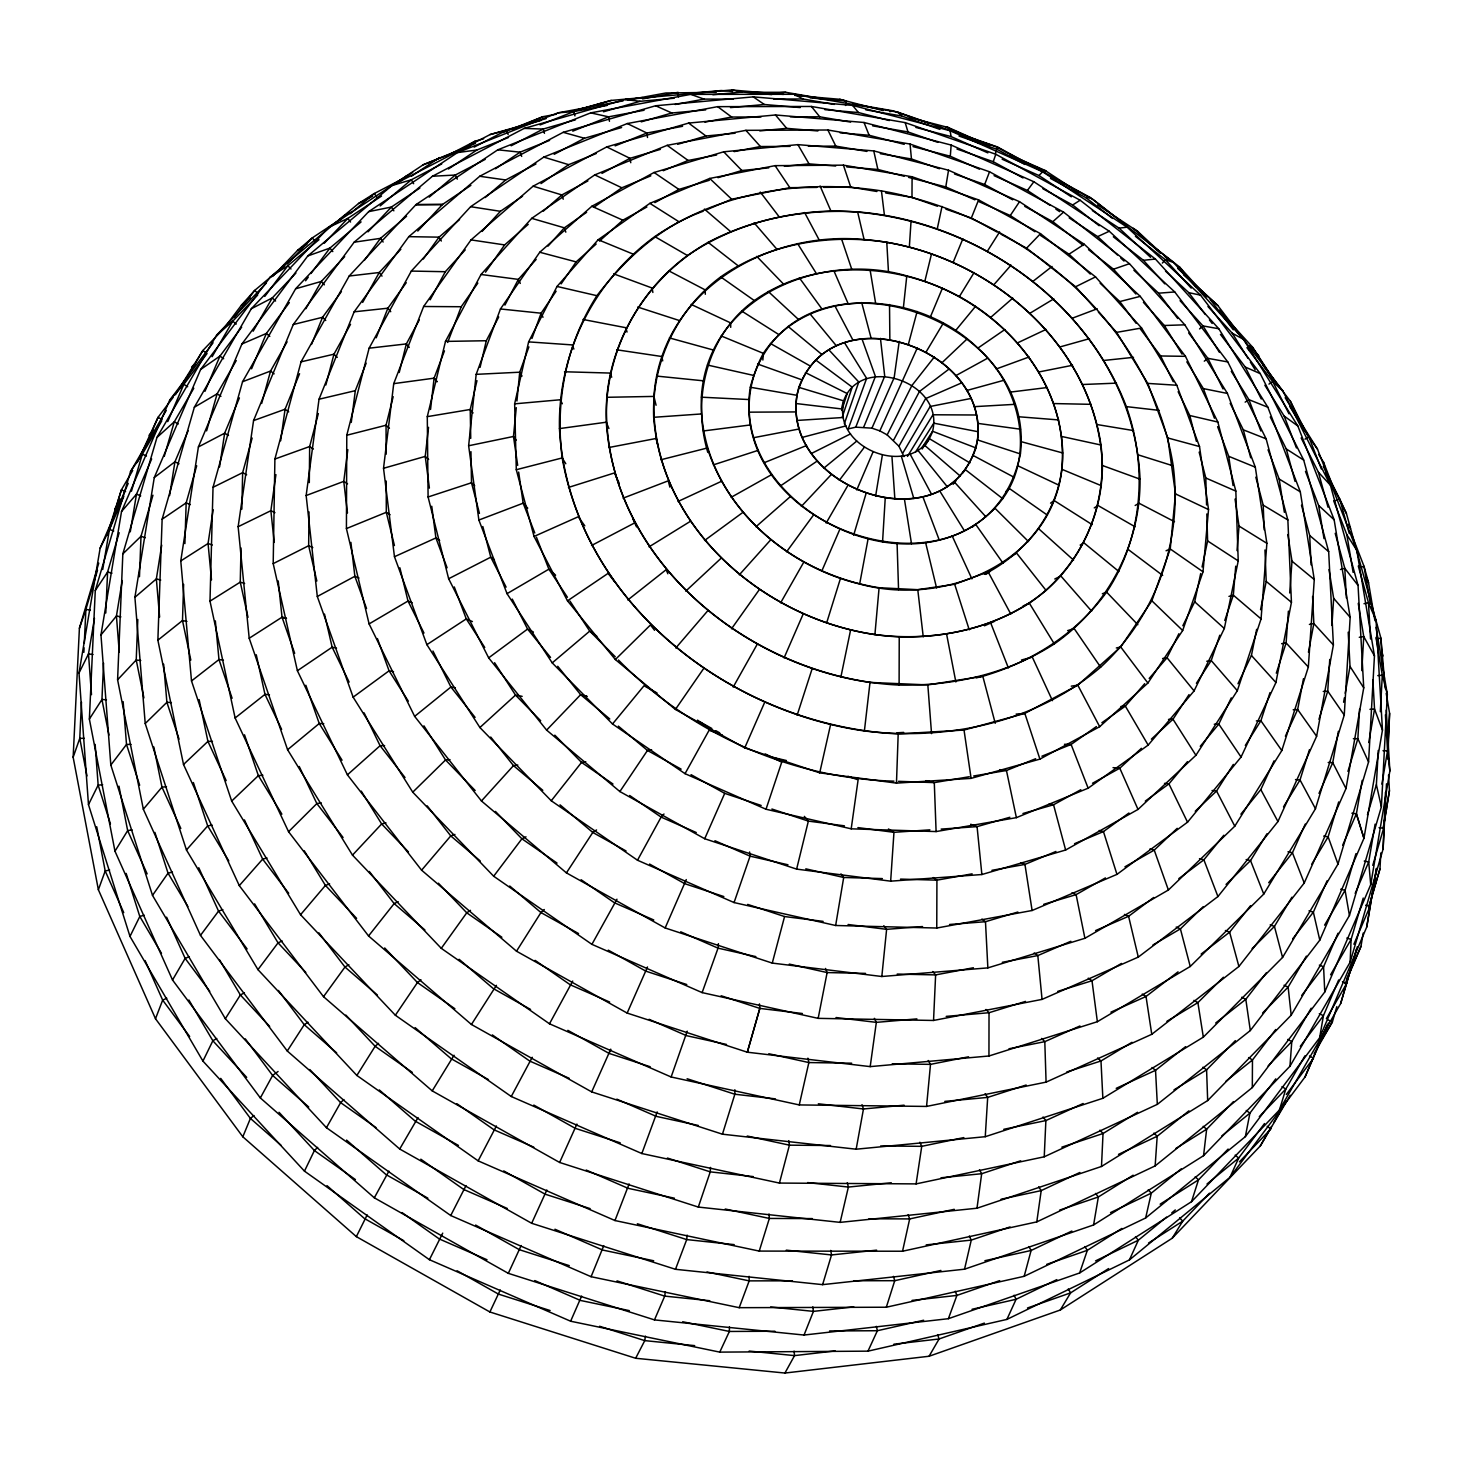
<?xml version="1.0" encoding="UTF-8"?>
<svg xmlns="http://www.w3.org/2000/svg" width="1463" height="1463" viewBox="0 0 1463 1463"><rect width="100%" height="100%" fill="white"/><g stroke="black" fill="none" stroke-linecap="round" stroke-linejoin="round"><path stroke-width="1.5" d="M988.951 1055.993L1097.36 1021.704L1190.242 966.476L1263.758 894.076L1315.475 808.746L1344.259 715.041L1350.166 617.349L1334.146 519.786L1297.846 426.007L1243.422 339.288L1173.381 262.371L1090.429 197.615L997.528 146.995L897.752 112.139L794.372 94.29L690.829 94.364L590.705 112.87L497.804 149.811L416.004 204.619L349.2 276.013L301.067 361.836L274.898 459.035L273.197 563.621L297.391 670.731L347.408 774.841L421.6 870.192L516.512 951.206L627.152 1013.073L747.319 1052.208L870.192 1066.618L988.951 1055.993L989.025 1012.725L986.007 1009.452M899.105 685.068C750.098 678.229 598.532 555.3 606.779 397.296C612.741 332.54 651.913 274.477 708.11 242.364C754.048 218.115 806.003 208.916 857.629 211.916C996.852 222.925 1133.788 333.619 1140.043 479.169C1140.628 544.382 1107.71 606.688 1054.311 643.903C1008.153 673.657 953.657 686.165 899.105 685.068L899.233 636.862C774.53 631.23 648.493 527.924 653.924 396.418C661.057 291.722 766.466 230.038 864.103 239.548C981.746 248.619 1097.835 342.342 1102.389 465.49C1102.499 520.225 1074.409 572.289 1029.33 603.158C990.506 627.737 944.86 637.959 899.233 636.862M346.42 528.582L346.786 435.243L369.115 348.194L411.322 271.076L470.629 206.704L543.779 157.108L627.298 123.55L717.656 106.653L811.416 106.47L905.195 122.618L995.791 154.255L1080.151 200.23L1155.386 259.024L1218.789 328.754L1267.854 407.226L1300.296 491.824L1314.268 579.549L1308.343 667.037L1281.807 750.556L1234.79 826.193L1168.388 890.016L1084.906 938.295L987.854 967.884L881.823 976.498L772.263 963.093L665.153 927.963L566.419 872.881L481.455 800.974L414.651 716.376L369.097 623.915L346.42 528.582L386.305 512.306L390.127 514.738M734.847 1089.734L734.847 1094.233L722.448 1134.191L591.692 1091.892L471.433 1024.484L368.548 935.954L288.558 831.716L235.122 717.986L209.995 601.147L213.031 487.307L242.547 381.733L295.636 288.778L368.639 211.66L457.48 152.591L557.915 112.852L623.11 100.856M936.759 928.036L1032.11 910.498L1116.964 874.38L1187.535 822.188L1241.063 757.048L1275.919 682.544L1291.445 602.317L1287.861 519.968L1266.135 438.827L1227.786 361.928L1174.752 291.96L1109.283 231.245L1033.866 181.741L951.151 145.056L864.03 122.49L775.481 114.974L688.634 123.075L606.743 146.922L533.099 186.185L471.031 239.895L423.63 306.498L393.73 383.635L383.525 468.288L394.461 556.726L426.885 644.671L479.901 727.532L551.258 800.773L637.502 860.226L734.06 902.561L835.647 925.494L936.759 928.036L936.923 880.159L933.284 877.544M937.417 206.228L911.979 197.377L912.089 176.767L843.419 165.154L775.079 165.648L709.701 178.449L649.865 203.357L598.184 239.731L557.037 286.455L528.618 341.885L514.647 403.843L516.293 469.714L534.05 536.464L567.498 600.836L615.338 659.539L675.412 709.445L744.722 747.886L819.701 772.848L896.472 783.126L971.103 778.371L1039.919 759.114L1099.682 726.69L1147.888 683.038L1182.671 630.516L1203.007 571.795L1208.529 509.563L1199.514 446.544L1176.782 385.244L1141.579 328.005L1095.531 276.891L1040.504 233.678L978.601 199.901L912.089 176.767M1020.406 453.951C1037.322 311.07 789.91 233.787 750.3 387.238C726.636 535.257 986.099 616.289 1020.406 453.951L977.54 439.924C989.646 343.915 822.755 291.832 796.933 395.303C781.279 493.58 954.516 547.144 977.54 439.924M408.579 175.725L374.345 193.5L358.545 203.503L270.143 277.22L200.614 369.517L154.273 477.56L134.907 597.306L145.221 723.527L186.459 849.966L257.963 969.64L356.862 1075.451L478.145 1160.854L614.972 1220.544L759.242 1251.084L902.543 1251.231L1036.792 1221.879L1155.148 1165.901L1252.31 1087.558L1252.474 1059.98L1275.718 1029.513M309.004 511.904L308.656 545.736L316.831 581.012M309.296 482.607L309.662 446.526L318.349 413.554M729.434 1326.886L729.379 1331.458L719.759 1352.123L570.625 1321.217L429.409 1259.698L304.469 1171.15L202.936 1061.096L129.988 936.43L88.475 804.632L79.002 672.98L100.161 548.076L128.214 483.375M241.011 547.93L240.261 582.128L248.015 617.349M241.852 509.142L242.639 472.659L252.148 438.059M1386.211 693.261L1389.594 713.377L1387.784 759.096M266.394 283.017L216.597 335.155L156.962 437.455L122.837 553.91L117.589 679.783L143.337 809.222L200.486 935.387L287.278 1051.001L399.71 1149.022L531.672 1223.287L675.485 1269.299L822.608 1284.642L964.538 1269.189L1093.592 1224.952L1203.555 1155.679L1289.964 1066.234L1350.148 962.16L1383.102 849.015L1385.479 792.251M183.625 584.322L182.491 620.531L190.812 660.087M184.905 543.596L186.167 502.851L196.7 465.783M1376.061 627.371L1387.326 694.376L1381.383 806.845L1349.435 915.491L1291.189 1015.176L1207.67 1100.56L1101.493 1166.468L976.991 1208.219L840.146 1222.373L698.308 1207.066L559.634 1162.463L432.225 1090.886L323.506 996.669L239.292 885.627L183.515 764.491L157.876 640.191L162.137 519.2L194.36 407.208L251.307 308.748L329.047 227.186L423.191 164.789L475.475 143.374M896.472 783.126L898.191 733.932C743.076 726.197 590.046 615.704 562.176 457.937C554.971 401.465 566.163 343.915 596.904 295.691C624.701 259.518 659.575 226.911 703.154 211.257M137.796 619.489L136.224 659.978L143.904 697.906M139.46 576.751L141.015 536.263L152.957 495.226M1350.148 962.16L1351.099 939.447L1363.223 898.044M103.562 663.105L101.953 699.515L108.939 735.066M105.775 613.015L107.585 572.033L119.18 532.715M1357.335 946.744L1340.693 1003.453L1279.43 1109.996L1191.504 1201.708L1079.657 1272.956L948.39 1318.693L804.047 1335.042L654.473 1319.9L508.319 1273.34L374.327 1197.813L260.341 1097.945L172.524 979.991L114.974 851.21L89.371 719.083L95.278 590.54L130.518 471.616L166.215 410.5M933.54 1020.461L1042.058 999.394L1138.287 957.095L1217.929 896.545L1277.949 821.548L1316.627 736.273L1333.396 644.964L1328.678 551.642L1303.698 460.095L1260.246 373.632L1200.538 295.16L1127.095 227.186L1042.644 171.793L950.127 130.737L852.582 105.409L753.28 96.869L655.643 105.757L563.218 132.328L479.718 176.273L408.817 236.659L354.156 311.82L319.025 399.234L306.151 495.536L317.306 596.483L353.132 697.156L412.749 792.178L493.671 876.227L591.912 944.348L702.13 992.609L818.164 1018.358L933.54 1020.461L935.625 974.907L932.791 971.523M546.156 118.594L490.105 134.559L391.956 185.563L307.779 255.952L241.907 344.006L198.401 446.947L180.772 560.932L191.507 680.953L231.684 801.066L300.555 914.722L395.357 1015.249L511.264 1096.519L641.836 1153.539L779.432 1183.073L916.094 1183.896L1044.235 1156.794L1045.88 1120.567L1043.028 1117.019M1101.493 1166.468L1103.029 1133.514L1099.938 1130.186M81.489 702.13L79.77 738.34L86.975 775.92M83.866 652.333L84.068 647.798M84.287 643.263L85.896 609.321L97.509 570.241M1290.238 1095.275L1260.283 1145.986L1172.21 1238.228L1060.291 1310.007L929.078 1356.256L784.936 1373.044L635.655 1358.267L489.886 1311.982L356.35 1236.637L242.821 1136.788L155.499 1018.742L98.368 889.742L73.15 757.249L79.404 628.267L98.753 563.127M1368.655 907.81L1379.975 868.876L1380.816 852.947M1387.601 751.689L1389.594 713.377M1383.102 849.015L1386.503 783.821M1367.448 814.873L1376.39 784.698L1378.237 750.464M1380.322 711.676L1382.297 675.174L1375.952 637.411M1374.434 885.59L1374.781 878.842M722.448 1134.191L856.166 1149.205L985.257 1136.696L1102.864 1098.292L1203.336 1037.139L1282.557 957.46L1337.987 864.084L1368.563 761.949L1374.452 655.881L1356.804 550.307L1317.486 449.141L1285.172 397.717M1359.566 709.189L1357.865 738.687L1347.953 771.403M1361.779 670.621L1363.754 636.57L1358.249 603.378M710.524 1167.401L710.25 1171.863L698.308 1207.066M882.536 542.206L885.225 498.243M985.257 1136.696L987.69 1097.396L985.129 1093.702M707.781 452.36C691.615 397.936 707.123 334.716 754.323 300.573C814.269 257.963 896.581 262.682 959.381 296.587C1020.753 330.309 1068.868 396.875 1061.772 469.257C1056.213 515.269 1024.795 553.526 984.306 574.319M1329.757 659.429L1327.746 691.121L1318.949 719.284M1331.933 625.469L1333.653 598.312L1329.007 569.564M909.346 247.009L911.065 220.822M890.656 881.165L981.874 874.527L1065.631 850.021L1138.013 809.423L1195.929 755.292L1237.332 690.682L1261.069 618.904L1266.885 543.322L1255.309 467.172L1227.42 393.437L1184.811 324.823L1129.454 263.706L1063.546 212.117L989.537 171.774L910.059 144.051L827.875 130.006L745.911 130.335L667.165 145.349L594.746 174.902L531.709 218.353L481.034 274.477L445.483 341.409L427.287 416.644L428.092 496.981L448.647 578.745L488.66 657.856L546.613 730.11L619.873 791.556L704.709 838.738L796.622 869.113L890.656 881.165L893.966 832.319L888.462 828.972M1155.148 1165.901L1157.196 1136.257L1188.944 1110.838M762.863 360.026L763.339 353.351C811.508 281.756 921.361 292.527 977.833 348.157C1023.35 388.079 1039.151 466.825 991.493 511.209M653.687 417.302C651.51 362.769 676.894 309.443 720.71 276.891C768.77 243.26 829.503 233.605 886.779 242.291C989.335 259.756 1085.217 338.922 1100.981 445.026C1107.4 499.084 1087.046 554.367 1046.063 590.412C998.662 629.565 934.985 642.239 874.911 634.576C765.844 618.593 662.227 531.544 653.687 417.302L701.344 413.956M1288.391 611.132L1286.105 642.915L1276.303 673.181M1289.689 592.972L1291.994 561.189L1287.842 534.544M1289.964 1066.234L1291.774 1041.583L1311.177 1008.19M979.479 169.196L950.31 156.248L951.151 145.056M1235.723 566.181L1233.327 595.148L1224.769 620.477M1237.021 550.6L1239.033 526.077L1235.046 499.084M718.424 943.672L718.04 948.152L702.13 992.609M559.451 428.604C557.915 353.004 593.649 281.061 654.784 236.604C720.765 191.635 803.443 178.852 881.439 190.903C1020.699 215.024 1150.302 322.207 1173.216 465.874C1182.781 540.56 1156.355 616.179 1100.651 667.183C1035.859 722.576 947.677 741.101 864.395 730.951C712.847 709.153 568.558 588.089 559.451 428.604L606.304 422.204L608.901 428.531M874.911 634.576L879.098 587.724C802.638 575.8 731.262 523.096 707.361 447.989L660.855 459.766M783.473 94.437L731.719 89.956L625.268 99.557L524.193 128.397L432.463 176.237L354.156 242.2L293.277 324.53L253.556 420.594L238.14 526.717L249.204 638.252L287.589 749.733L352.492 855.124L441.277 948.335L549.485 1023.789L671.133 1076.987L799.255 1104.931L926.554 1106.43L930.505 1064.369L928.2 1060.492M1098.384 312.094L1116.598 332.375L1147.778 383.416L1167.767 437.949L1175.484 493.891L1170.235 548.954L1151.856 600.781L1120.713 646.957L1077.81 685.178L1024.832 713.414L964.026 730.037L898.191 733.932M516.274 407.665L513.476 436.468L517.683 465.38M516.933 401.008L519.731 372.205L528.893 346.914M687.153 1235.119L686.714 1239.582L675.485 1269.299M881.823 976.498L886.615 929.334L883.798 925.732M468.635 445.758L476.17 374.345L500.456 308.967L539.756 252.258L591.82 206.283L654.071 172.488L723.71 151.805L797.902 144.636L873.758 150.927L948.536 170.22L1019.528 201.693L1084.248 244.248L1140.262 296.367L1185.451 356.332L1217.838 422.039L1235.833 491.111L1238.228 560.896L1224.33 628.505L1194.082 690.92L1148.162 745.106L1088.143 788.191L1016.383 817.652L936.101 831.569L851.192 828.826L766.009 809.24L685.031 773.671L612.522 723.984L552.228 662.885L507.039 593.667L478.876 520.042L468.635 445.758L513.476 436.468L516.183 440.144M903.421 307.395L906.786 275.904C820.048 250.575 707.086 297.501 701.38 397.186C697.942 488.313 775.116 563.676 859.659 583.993C949.853 608.846 1063.455 556.617 1062.705 452.963C1060.401 366.317 987.452 296.495 906.786 275.904M428.531 427.342L425.239 456.401L429.391 488.112M430.543 409.457L434.09 378.167L444.459 350.864M864.395 730.951L870.01 682.416C739.455 663.69 615.393 559.012 606.304 422.204C604.256 357.191 635.015 293.972 687.482 255.531C729.818 226.674 779.98 212.629 830.929 211.019C956.217 210.91 1080.956 288.01 1126.345 406.623C1147.888 467.703 1142.896 537.598 1106.595 592.113C1076.347 633.772 1031.872 661.916 982.807 676.272L976.205 677.899M1203.555 1155.679L1206.646 1129.217L1233.455 1101.621M347.81 449.635L343.768 481.382L347.463 513.019M351.266 422.423L355.308 390.676L366.171 363.19M665.299 1291.628L664.714 1296.108L654.473 1319.9M975.949 447.934C998.351 352.236 835.666 290.131 798.798 387.348C772.464 484.93 941.477 549.155 975.949 447.934L932.589 431.274C945.464 379.411 852.801 351.504 841.847 407.446M997.528 146.995L995.37 153.487M976.991 1208.219L981.673 1173.71L979.46 1169.76M899.215 341.373L894.167 377.655L871.93 428.165L855.782 427.159L848.229 428.915L866.626 378.387L844.48 342.653M870.192 1066.618L876.337 1022.363L874.362 1018.339M275.922 474.615L270.874 510.697L274.203 542.407M280.658 440.802L285.066 409.238L299.568 373.705M1036.792 1221.879L1041.199 1190.608L1038.675 1186.859M851.192 828.826L858.104 779.87L848.046 776.304M213.141 509.727L208.057 543.505L211.495 579.915M219.56 466.953L224.644 433.194L239.42 397.863M916.094 1183.896L921.745 1146.334L919.898 1142.237M645.439 1336.14L644.762 1340.62L635.655 1358.267M161.716 545.114L156.358 578.909L159.613 617.039M169.58 495.555L174.938 461.778L188.178 430.671M212.995 342.872L169.653 400.259L121.52 511.538L100.965 634.924L110.822 765.039L152.499 895.374L225.339 1018.705L326.45 1127.699L450.732 1215.534L591.089 1276.705L739.199 1307.684L886.322 1307.227L1024.173 1276.303L1145.657 1217.966L1245.342 1136.66L1319.644 1037.779L1366.753 926.993L1376.372 868.565M1383.376 827.875L1389.448 790.733L1388.515 774.988M921.708 448.19L932.589 431.274C915.326 480.961 830.893 449.616 843.932 400.953L798.798 387.348M122.252 580.573L116.437 616.014L119.253 652.059M130.28 531.837L136.48 494.183L151.658 458.925M687.208 1031.177L671.133 1076.987M875.569 496.359L882.354 455.194M974.907 199.846L945.775 186.935L948.536 170.22M835.647 925.494L843.694 877.471L840.951 873.886M1383.102 828.533L1389.448 790.733M1366.753 926.993L1376.573 868.419M94.473 618.41L88.493 653.943L91.492 694.651M102.703 569.528L109.432 529.533L123.843 496.286M1093.592 1224.952L1098.347 1196.972L1095.549 1193.424M1375.11 824.163L1368.71 861.963L1355.177 893.399M1381.895 784.15L1387.546 750.793L1385.424 714.749M1252.31 1087.558L1324.765 991.987L1370.721 884.676L1389.85 771.019L1386.247 710.122M1345.137 983.703L1360.956 946.433L1363.205 933.065M1358.286 565.998L1368.472 602.774L1376.061 620.403L1382.462 730.128L1363.955 838.299L1319.791 940.142L1250.316 1030.537L1157.324 1104.364L1044.235 1156.794M1319.644 1037.779L1323.43 1015.669L1338.663 979.954M845.541 105.464L846.309 101.02L839.725 99.301L794.72 95.406M1342.668 845.193L1356.402 813.794L1362.199 780.382M1368.746 742.527L1374.543 709.116L1372.861 679.71M926.554 1106.43L1046.082 1082.126L1151.765 1034.304L1238.905 966.476L1304.246 882.994L1345.997 788.539L1363.735 687.848L1358.048 585.383L1330.397 485.186L1282.795 390.84L1217.691 305.401L1177.77 268.461M1338.371 731.335L1332.738 762.662L1319.004 793.367M1343.601 702.24L1344.406 697.76M1345.21 693.279L1350.02 666.433L1348.209 632.199M1028.544 541.603L994.913 508.191C899.196 606.962 693.48 483.284 763.339 353.351L721.168 335.941M856.166 1149.205L863.463 1108.972L862 1104.711M859.659 583.993L867.998 539.372M1303.478 678.667L1297.663 709.518L1285.392 736.218M1308.452 652.205L1313.847 623.549L1312.567 596.447M818.164 1018.358L827.125 972.566L825.534 968.451M1245.342 1136.66L1249.914 1113.142L1275.791 1078.853M1237.991 683.733L1251.432 655.479L1256.644 629.328M1260.557 609.724L1266.208 581.396L1264.965 549.978M840.896 676.948L850.606 629.95M657.161 1111.898L641.836 1153.539M937.289 228.703L942.026 206.448M1182.835 625.743L1194.686 601.768L1200.684 573.533M1202.074 567.004L1207.615 540.944L1206.829 513.97M902.543 1251.231L909.675 1218.917L908.139 1214.637M819.701 772.848L830.563 724.697M799.255 1104.931L808.856 1062.559L807.887 1058.17M1145.657 1217.966L1151.29 1193.168L1181.226 1168.864M964.538 1269.189L971.267 1240.094L969.347 1236.016M476.975 380.654L470.226 409.494L470.739 438.351M480.083 367.341L486.301 340.733L498.718 316.977M840.146 1222.373L848.375 1187.06L847.278 1182.689M629.108 1183.914L614.972 1220.544M924.835 281.298L931.565 253.684M796.622 869.113L808.362 821.109L804.303 816.372M393.181 396.674L386.049 425.239L386.141 454.262M399.216 372.498L406.348 343.915L419.332 319.848M603.762 1245.653L591.089 1276.705M325.865 384.97L333.966 354.192L350.535 324.311M779.432 1183.073L789.417 1145.163L788.831 1140.628M772.263 963.093L784.57 916.551L823.12 921.379M908.432 344.116L917.118 311.491M1024.173 1276.303L1031.104 1250.481L1028.855 1246.567M261.658 403.477L270.564 371.035L287.095 341.83M581.616 1296.09L570.625 1321.217M206.594 430.89L217.127 393.821L236.256 360.556M802.401 1013.512L759.827 1008.409L747.319 1052.208L759.827 1008.409L759.443 1003.947M164.258 456.346L174.298 421.783L193.774 388.262M1340.693 1003.453L1356.548 948.92M1368.6 907.481L1379.975 868.876M1372.769 865.365L1383.614 828.314L1379.079 827.674M1336.835 1006.617L1332.372 1021.942L1314.158 1053.671M131.432 491.221L142.368 454.097L161.771 420.869M107.146 534.909L121.374 489.904L132.712 470.464M109.762 528.984L121.374 489.904L125.599 491.605M853.642 535.202L866.041 493.58M1355.945 853.679L1345.082 890.327L1324.582 925.165M822.608 1284.642L831.533 1254.943L830.71 1250.444M1338.7 801.943L1328.13 836.836L1311.781 864.103M1279.43 1109.996L1285.812 1089.057L1304.959 1055.829M826.595 623.073L840.457 578.452M759.242 1251.084L769.355 1218.441L769.044 1213.961M1309.476 749.605L1300.022 779.944L1283.526 806.826M886.322 1307.227L894.734 1280.692L893.472 1276.358M1191.504 1201.708L1198.49 1179.855L1228.115 1149.058M797.134 715.224L812.13 668.756M841.7 410.426L847.187 393.547L805.418 372.59M1269.994 692.639L1260.887 720.747L1245.324 745.435M842.213 417.211L852.197 387.128L815.568 359.88M766.009 809.24L781.736 762.15L765.24 753.92M1219.776 635.235L1211.218 660.544L1196.423 683.258M1079.657 1272.956L1087.338 1250.316L1121.847 1228.445M1023.021 177.937L993.249 161.698L995.791 154.255M79.404 628.267L85.896 609.321L90.322 610.181M844.352 423.74L858.781 382.008L828.789 349.767M734.06 902.561L750.08 856.148L749.605 851.978M686.257 879.574L665.153 927.963M73.15 757.249L79.77 738.34L84.305 738.34M531.947 338.483L541.109 313.21L556.123 291.21M98.368 889.742L105.208 870.96L96.723 826.76M948.39 1318.693L956.893 1295.413L955.229 1291.226M739.199 1307.684L749.184 1280.875L749.074 1276.339M447.66 342.452L461.211 306.736L477.834 283.109M1012.725 199.809L984.672 184.503L989.537 171.774M155.499 1018.742L162.667 1000.125L166.8 998.223M647.506 966.97L627.152 1013.073M855.782 427.159L875.404 376.412L861.945 338.813M376.192 337.807L387.896 308.199L406.257 282.688M804.047 1335.042L813.428 1311.378L812.825 1306.88M650.249 1066.765L609.047 1053.397L610.748 1049.172L591.692 1091.892M996.98 232.014L971.341 218.005L978.601 199.901M311.491 344.445L322.573 317.288L341.428 291.576M242.821 1136.788L250.411 1118.409L253.995 1115.592M576.916 1124.078L559.634 1162.463M863.792 426.922L884.713 376.174L880.452 338.374M953.218 262.206L962.873 238.798M251.581 368.786L266.357 333.454L289.345 302.585M546.833 1190.004L531.672 1223.287M930.468 316.74L942.41 288.211M521.175 1245.525L508.319 1273.34M917.429 347.645L879.848 430.872L871.93 428.165M204.966 391.298L219.98 356.058L241.688 327.145M500.255 1289.964L489.886 1311.982M1353.897 944.22L1370.045 906.383L1365.674 905.213M719.759 1352.123L867.98 1351.154L1006.91 1319.407L1129.418 1259.917L1229.999 1177.294L1305.051 1076.951L1327.142 1024.978M1346.563 979.241L1360.956 946.433M1328.422 1023.021L1305.051 1076.951M856.751 489.959L873.009 451.994M167.751 421.6L183.844 384.294L206.996 353.607M821.731 571.192L839.634 529.752M1338.023 933.229L1323.576 966.787L1301.704 995.462M137.266 462.491L158.059 417.321L173.091 397.424M144.563 448.483L158.059 417.321L162.027 419.515M784.077 657.893L803.187 613.985M744.722 747.886L764.546 702.624M1327.087 880.781L1313.353 912.162L1292.67 938.844M704.709 838.738L724.715 793.367L761.181 805.455M356.35 1236.637L367.176 1214.912M1305.27 824.071L1292.432 852.746L1268.695 882.738M1229.999 1177.294L1238.667 1158.056L1264.507 1123.566M1129.418 1259.917L1138.342 1240.222L1166.505 1217.161M1006.91 1319.407L1016.09 1299.29L1056.835 1279.613M1240.898 814.178L1260.813 789.599L1274.054 760.851M867.98 1351.154L877.379 1330.727L876.337 1326.338M1231.279 697.869L1218.789 724.094L1200.263 746.295M429.409 1259.698L442.722 1233.144M304.469 1171.15L314.399 1150.558L317.654 1147.376M202.936 1061.096L212.848 1040.778L216.78 1038.492M129.988 936.43L139.808 916.496L126.147 873.411M1178.885 633.735L1167.035 657.728L1149.187 678.466M88.475 804.632L98.149 785.119L95.15 744.411M79.002 672.98L88.493 653.943L93.01 654.528M450.732 1215.534L466.02 1185.597M100.161 548.076L109.432 529.533L113.748 530.959M903.988 456.621L898.922 446.215L887.181 434.895L911.906 385.501L934.382 356.935M374.327 1197.813L388.92 1171.131M478.145 1160.854L496.396 1125.98M504.918 305.109L518.359 279.396L536.153 259.426M511.264 1096.519L532.221 1057.292M549.485 1023.789L572.71 981.07M893.637 440.089L919.441 391.517L949.322 368.841M430.159 299.787L445.319 271.716L465.216 249.899M591.912 944.348L616.965 899.215M260.341 1097.945L272.63 1075.451L278.08 1071.465M637.502 860.226L661.111 817.104L663.983 814.013M399.71 1149.022L418.016 1117.567M784.936 1373.044L794.537 1355.616L794.098 1351.117M362.678 302.402L379.246 272.52L400.825 249.295M685.031 773.671L709.116 730.238L722.228 735.011M898.922 446.215L925.604 398.613L961.63 382.885M733.182 687.098L757.084 644.525M326.45 1127.699L340.623 1102.627L343.915 1099.573M305.858 308.711L321.293 281.445L344.665 256.647M780.639 602.829L803.717 562.267M253.154 331.187L272.283 297.922L295.91 273.069M1326.374 1018.687L1346.655 983.52L1342.431 981.801M1260.283 1145.986L1271.457 1126.528M1273.706 1122.633L1286.014 1101.237M1317.34 1046.74L1332.372 1021.942L1328.294 1020.004M826.156 523.077L847.809 485.533M212.117 356.698L232.745 321.202L257.689 295.069M929.078 1356.256L939.081 1338.974L984.361 1323.101M1330.58 974.815L1351.099 939.447L1346.82 938.039M114.882 508.85L120.551 499.121M432.225 1090.886L454.042 1055.262M175.432 394.717L202.863 350.498L229.654 322.445M184.612 381.77L202.863 350.498L206.502 353.132M172.524 979.991L185.143 958.375L189.349 956.692M902.836 453.018L930.175 406.476L970.792 398.503M1306.368 956.125L1288.135 987.086L1262.551 1013.054M926.116 351.925L943.342 323.085M1291.939 897.203L1274.438 926.408L1252.109 948.646M1060.291 1310.007L1070.605 1292.871L1108.607 1268.567M471.433 1024.484L496.432 985.33M907.481 456.419L932.937 414.779L976.37 414.998M959.381 296.587L974.12 272.52M1267.031 833.709L1250.536 860.591L1226.067 884.42M114.974 851.21L127.665 830.618L118.96 786.18M1172.21 1238.228L1182.726 1221.166L1209.48 1193.186M356.862 1075.451L375.131 1046.283L378.551 1043.338M915.545 452.067L933.76 423.173L978.144 431.731M1233.327 764.418L1216.558 791.026L1195.234 811.234M225.339 1018.705L240.371 994.968L244.412 992.865M516.512 951.206L540.944 912.546L544.291 909.529M987.543 250.959L999.595 231.959M89.371 719.083L101.953 699.515L106.452 699.789M287.278 1051.001L304.249 1024.703L307.998 1022.198M922.147 449.013L924.579 445.246L960.185 476.024M924.726 446.087L929.499 438.754L969.896 462.911M566.419 872.881L592.789 832.447L596.557 829.942M1189.035 694.614L1172.997 719.229L1151.381 739.126M95.278 590.54L107.585 572.033L111.974 573.185M979.058 201.693L1010.275 215.536L1019.528 201.693M282.432 268.241L284.81 264.712L278.5 271.313M619.873 791.556L647.469 750.446L651.62 749.806M395.357 1015.249L417.449 982.551L420.978 979.808M130.518 471.616L142.368 454.097L146.446 456.035M561.134 283.895L576.148 261.895L596.173 244.01M675.412 709.445L703.484 668.792M152.499 895.374L168.044 873.155L172.469 872.094M485.497 272.191L504.644 244.924L528.216 224.351M731.5 628.816L759.26 589.717M441.277 948.335L466.752 912.802L470.501 910.352M423.301 259.024L439.046 237.152L459.547 219.56M323.506 996.669L344.975 967.043L348.871 964.739M364.324 260.377L380.49 238.359L406.586 216.268M786.6 551.789L813.337 515.269M200.486 935.387L218.554 911.102L222.851 909.639M994.072 175.651L1027.392 190.446L1033.866 181.741M305.566 280.786L308.272 277.147M310.979 273.508L329.907 248.088L361.087 221.919M1286.288 1094.525L1313.481 1058.224L1309.531 1056.012M264.766 296.422L287.845 265.699L318.989 239.694M257.963 969.64L278.043 942.849L282.194 940.983M149.043 435.352L153.158 429.903M493.671 876.227L521.907 838.793L526.003 836.836M1300.296 1046.356L1323.43 1015.669L1319.315 1013.713M223.839 328.517L241.432 305.2L254.672 290.424L284.06 265.919M179.912 388.372L184.009 382.94M234.245 317.508L254.672 290.424L258 293.514M839.305 480.358L864.34 447.239M110.822 765.039L126.513 744.466L123.148 701.655M1266.483 972.639L1245.799 999.32L1215.716 1022.984M368.548 935.954L394.15 903.604L398.174 901.629M551.258 800.773L581.543 762.406L585.767 761.711M1250.554 905.688L1229.615 932.169L1201.16 954.059M1223.818 835.245L1203.884 859.823L1199.495 858.653M100.965 634.924L116.437 616.014L120.88 616.874M612.522 723.984L644.013 685.763L657.033 692.968M955.632 330.51L975.547 306.334M1187.444 761.674L1168.937 783.875L1145.291 801.102M143.337 809.222L161.972 787.149L166.508 786.747M300.555 914.722L325.426 885.426L329.632 883.908M421.6 870.192L450.769 835.903L454.938 834.44M675.796 647.999L707.617 610.931M121.52 511.538L136.48 494.183L140.704 495.884M953.016 484.344L955.888 481.016M962.544 473.152L965.47 469.733L1002.758 498.718M1144.706 683.66L1125.358 706.135L1101.858 722.74M994.054 284.535L1011.079 265.132M340.495 220.072L344.555 215.463L350.571 212.336M186.459 849.966L207.691 825.9L212.153 825.132M239.292 885.627L262.663 859.128L267.052 857.995M169.653 400.259L183.844 384.294L187.666 386.726M548.022 246.113L564.352 227.826L586.608 212.318M739.309 574.831L770.617 539.92M1162.354 263.084L1165.371 259.719L1173.381 262.371M481.455 800.974L513.476 765.624L517.829 765.058M482.059 231.447L500.419 211.312L522.565 196.188M417.796 231.044L442.466 204.491L470.867 185.362M352.492 855.124L381.66 823.962L385.994 822.901M801.358 506.399L831.35 474.469M368.018 231.849L391.389 207.051L419.899 188.032M117.589 679.783L136.224 659.978L140.741 660.544M324.237 243.26L347.847 218.408L381.532 196.06M272.612 276.507L297.519 250.447L312.259 237.902L342.433 217.914M287.315 264.035L312.259 237.902L315.185 241.34M191.562 367.122L194.67 363.848M1239.399 1161.896L1270.872 1128.979L1267.196 1126.291M546.613 730.11L580.646 694.669L586.864 696.333L580.646 694.669L557.714 666.287M1000.93 234.171L1026.569 248.161L1040.504 233.678M1259.314 1116.616L1285.812 1089.057L1282.009 1086.625M1268.128 1065.924L1291.774 1041.583L1287.824 1039.407M1235.375 1040.632L1206.591 1069.837L1173.984 1089.88M1002.155 159.229L1038.931 175.542L1042.644 171.793M288.558 831.716L316.849 803.571L321.275 802.858M1223.415 977.229L1197.886 1002.63L1166.889 1021.302M615.338 659.539L650.468 624.957L654.583 630.315M412.749 792.178L445.557 759.974L450.019 759.608M145.221 723.527L166.892 702.313L171.39 702.587M1203.244 906.639L1180.403 928.877L1152.899 945.007M122.837 553.91L141.015 536.263L145.349 537.707M231.684 801.066L258.366 775.628L262.883 775.262M942.135 362.586L967.153 338.886M1177.203 828.332L1154.234 850.113L1124.937 866.809M183.515 764.491L207.929 741.394L212.464 741.357M685.763 591.143L720.985 558.354M1141.414 748.306L1119.798 768.203L1092.514 783.254M479.901 727.532L515.525 695.09L522.163 696.351M1005.977 491.458L1009.287 488.441L1047.398 515.159M156.962 437.455L174.298 421.783L178.248 423.996M599.501 241.029L622.854 220.182L646.884 206.996M347.408 774.841L380.087 745.709L384.604 745.6M1024.758 206.356L1052.83 221.681L1063.546 212.117M972.273 527.21L975.602 524.266L1003.033 563.2M1199.569 328.937L1202.97 325.92L1218.789 328.754M755.932 526.771L790.349 496.579M543.358 211.111L561.865 194.945L587.907 180.937M990.744 317.361L1012.798 298.105M400.149 181.357L406.751 175.633M216.597 335.155L232.745 321.202L236.22 324.073M485.186 197.56L505.686 179.967L535.988 163.929M134.907 597.306L156.358 578.909L160.711 580.08M552.228 662.885L589.735 631.102L596.794 636.186M429.189 197.139L455.286 175.048L485.222 159.376M380.161 205.936L411.341 179.766L441.716 163.966M334.186 224.113L344.555 215.463M350.132 213.708L374.345 193.5L376.887 197.304M241.432 305.2L250.191 297.903M287.589 749.733L319.245 723.508L323.762 723.655M824.016 467.977L856.733 441.094M1171.79 1212.845L1175.301 1209.956M1206.993 1184.006L1238.667 1158.056L1235.174 1155.13M1221.733 1136.001L1249.914 1113.142L1246.257 1110.454M414.651 716.376L450.915 687.025L455.359 687.793M1204.287 361.178L1207.853 358.344L1227.786 361.928M1225.994 1081.175L1252.474 1059.98L1248.616 1057.584M157.876 640.191L182.491 620.531L186.935 621.464M235.122 717.986L264.986 694.376L269.448 694.779M627.81 599.976L666.159 569.692L667.86 573.77M1185.615 1046.648L1155.532 1070.313L1116.232 1088.326M1033.244 281.134L1052.007 266.485M191.507 680.953L218.975 659.557L223.418 660.215M1178.044 971.853L1146.023 996.486L1110.911 1012.158M154.273 477.56L174.938 461.778L178.998 463.771M1248.652 349.566L1252.273 346.841L1274.401 380.563M1153.685 897.477L1128.595 916.295L1095.586 930.578M1178.794 878.641L1203.884 859.823L1217.929 896.545M1050.562 503.162L1054.11 500.529L1092.184 524.65M488.66 657.856L527.594 629.053L533.392 632.053M353.132 697.156L389.085 670.804L393.529 671.645M704.563 540.487L742.729 512.507M1128.924 813.026L1103.449 831.587L1074.537 843.694M1096.427 726.562L1071.099 744.448L1041.912 756.206M594.015 207.161L621.848 187.794L650.852 175.834M200.614 369.517L219.98 356.058L223.656 358.764M977.833 348.157L1004.843 329.559M540.999 183.588L568.686 164.679L596.154 153.56M162.155 519.2L186.167 502.851L190.355 504.625M297.391 670.731L332.156 647.195L336.545 648.164M567.498 600.836L608.078 573.368L615.1 582.329M780.419 485.935L817.396 460.918M495.5 168.757L520.115 152.17L549.594 140.393M448.409 169.013L476.901 149.994L508.502 137.467M389.56 186.679L412.639 172.524M297.519 250.447L306.919 244.211M411.487 176.182L439.558 157.565M1268.951 384.092L1272.755 381.587L1282.795 390.84M1245.159 402.142L1248.927 399.673L1267.854 407.226M1011.043 556.69L1016.566 553.069L1046.063 590.412M426.885 644.671L466.276 618.904L472.421 621.574M1040.595 235.488L1069.014 254.196L1084.248 244.248M270.143 277.22L287.845 265.699L290.991 268.991M985.788 574.41L989.628 571.905M462.985 149.007L475.018 141.216L483.686 138.747M249.204 638.252L282.03 617.185L286.437 618.355L282.03 617.185L278.226 580.939M180.772 560.932L208.057 543.505L212.281 545.041M1094.251 507.899L1097.982 505.503L1135.16 526.826M1148.51 1243.056L1182.726 1221.166L1179.653 1217.838M1042.881 188.745L1072.653 204.985L1080.151 200.23M1160.159 1204.159L1198.49 1179.855L1195.234 1176.727M209.995 601.147L240.261 582.128L244.614 583.481M1133.148 1175.191L1098.347 1196.972L1059.578 1210.139M1175.703 1148.583L1206.646 1129.217L1203.189 1126.327M649.06 546.851L690.189 521.45M1137.537 1112.282L1103.029 1133.514L1061.845 1147.157M1030.208 313.1L1053.835 298.836M1131.996 1042.296L1100.981 1060.968L1066.783 1071.958M194.36 407.208L217.127 393.821L220.931 396.345M369.097 623.915L408.012 601.037L412.237 602.793M507.039 593.667L548.881 569.162L555.611 575.178M1121.481 963.44L1092.001 980.74L1057.676 991.402M1135.16 505.485L1139.037 503.235L1174.496 521.688M1105.406 877.928L1076.11 894.625L1043.741 904.299M731.153 497.31L771.696 474.597M1080.151 545.077L1084.01 542.919L1118.902 571.521M1080.828 789.709L1053.543 804.76L1022.948 813.501M654.894 202.607L678.923 189.422L709.299 180.296M955.851 375.625L987.562 358.234M601.933 173.402L629.968 158.333L660.362 149.391M317.306 596.483L354.869 576.294L359.002 578.031M554.166 154.31L584.45 138.272L621.592 127.537M198.401 446.947L224.644 433.194L228.502 435.48M511.172 145.788L543.12 129.055L575.453 119.82M591.509 545.516L634.649 522.913M1304.959 439.156L1308.946 437.071L1317.486 449.141M474.122 147.123L506.509 130.262L541.401 120.313M446.837 155.864L475.018 141.216M358.545 203.503L372.644 196.17M251.307 308.748L272.283 297.922L275.574 301.031M448.647 578.745L490.763 557.184L494.366 559.817M273.197 563.621L308.656 545.736L312.789 547.583M811.581 453.402L850.533 433.871M1026.569 248.161L1075.634 286.748L1095.531 276.891M1054.786 579.001L1060.858 576.001L1091.636 611.187M213.031 487.307L242.639 472.659L246.644 474.798M238.14 526.717L270.874 510.697L274.934 512.672M1095.549 1260.905L1138.342 1240.222L1135.489 1236.656M1071.849 1231.041L1031.104 1250.481L984.91 1260.704M1110.545 1212.589L1151.29 1193.168L1148.236 1189.785M1017.681 342.817L1046.082 329.413M1079.859 1172.485L1041.199 1190.608L1001.076 1199.239M1118.518 1154.38L1157.196 1136.257L1153.886 1133.13M329.047 227.186L347.847 218.408L350.553 222.029M678.027 501.48L721.332 481.364M1069.179 217.896L1097.671 236.604L1109.283 231.245M1083.114 1103.504L1045.88 1120.567L1003.764 1129.308M1023.094 605.993L1029.33 603.158L1054.311 643.903M394.461 556.726L435.901 537.945L439.65 540.432M556.379 114.205L543.066 116.656L512.306 129.567M534.05 536.464L578.251 516.75L584.816 525.875M984.453 625.798L994.493 621.354M1079.932 1025.984L1044.801 1041.656L1008.958 1048.788M1166.066 550.765L1170.235 548.954L1203.007 571.795M1070.825 941.294L1037.816 955.577L1002.283 962.307M241.907 344.006L266.357 333.454L269.795 336.399M707.232 209.538L731.701 199.224L789.837 187.666L816.884 187.41M1055.939 851.466L1024.941 864.414L991.932 870.32M663.288 170.714L688.14 160.473L716.614 154.987M615.155 145.861L646.865 133.042L682.563 126.293M764.271 462.674L806.607 445.502M1035.658 758.73L1006.453 770.489L973.663 775.993M572.764 131.14L608.553 116.839L644.086 110.255M502.925 132.511L543.066 116.656M423.191 164.789L469.861 146.337M540.103 124.94L573.825 111.572L607.09 105.446M1335.518 500.602L1339.724 498.956L1346.399 513.422L1380.907 638.161L1384.382 678.558M1102.352 593.759L1106.595 592.113L1137.83 624.719M623.073 498.17L668.225 480.833L669.889 487.142M242.547 381.733L270.564 371.035L274.13 373.851M478.876 520.042L523.169 503.181L527.741 508.173M306.151 495.536L343.768 481.382L347.554 483.851M1072.635 318.074L1097.232 308.784M879.098 587.724L917.776 589.68L954.681 584.267L988.11 571.832L1010.823 614.076M996.212 368.987L1029.129 356.972M253.556 420.594L285.066 409.238L288.705 411.871M274.898 459.035L309.662 446.526L313.375 449.05M307.779 255.952L329.907 248.088L332.814 251.599M1027.483 1307.995L1070.605 1292.871L1068.264 1288.994M999.668 1280.637L956.893 1295.413L912.052 1300.406M1046.703 1264.361L1087.338 1250.316L1084.796 1246.567M1088.509 249.643L1113.489 269.21L1129.454 263.706M1010.037 1226.945L971.267 1240.094L926.189 1244.885M1020.68 1160.799L981.673 1173.71L941.002 1177.788M428.092 496.981L471.507 482.753L474.725 485.844M713.377 464.868L758.236 450.33M1026.166 1085.016L987.69 1097.396L944.787 1101.401M1067.624 630.626L1074.153 628.541L1100.651 667.183M568.467 487.435L614.46 472.933L619.123 483.064M1025.49 1001.405L989.025 1012.725L946.195 1016.383M144.179 915.18L139.808 916.496L161.497 953.382M717.986 177.681L741.851 170.513L768.733 167.861M391.956 185.563L411.341 179.766L413.645 183.716M1017.846 912.034L985.477 921.708L949.524 924.488M677.735 144.288L705.952 136.004L735.103 133.224M641.251 121.85L671.846 112.998L705.678 109.89M603.469 111.791L640.117 101.313L674.205 98.222M295.636 288.778L321.293 281.445L324.365 284.828M383.525 468.288L425.239 456.401L428.641 459.455M1009.854 817.268L977.065 826.632L941.13 829.1M569.875 111.846L611.187 100.435L642.641 97.6M611.187 100.435L576.294 110.383L580.811 109.688M1228.957 596.392L1233.327 595.148L1261.069 618.904M1060.254 346.859L1089.46 338.666M1340.474 569.509L1344.79 568.302L1358.048 585.383M966.641 390.53L1003.691 380.343M1359.639 567.498L1364.01 566.309L1368.545 582.713L1374.927 620.678M1021.467 660.014L1032.311 657.106L1052.464 700.649M490.105 134.559L506.509 130.262L508.118 134.486M802.547 437.309L845.998 425.879M516.293 469.714L562.176 457.937L565.797 463.734M346.786 435.243L386.049 425.239L389.432 428.257M1100.139 283.219L1119.798 301.561L1140.262 296.367M293.277 324.53L322.573 317.288L325.737 320.488M889.76 111.663L893.18 110.841L929.133 123.404M319.025 399.234L355.308 390.676M301.067 361.836L333.966 354.192L337.276 357.338M1116.324 647.981L1120.713 646.957L1147.888 683.038M923.628 1320.248L877.379 1330.727L829.576 1330.964M972.054 1309.275L1016.09 1299.29L1014.078 1295.249M940.928 1270.451L894.734 1280.692L853.789 1280.747M954.26 1209.316L909.675 1218.917L868.931 1218.77M109.634 870.01L105.208 870.96L123.733 912.619M1364.01 603.725L1368.472 602.774L1370.538 638.984M963.861 1137.592L921.745 1146.334L880.671 1145.968M368.639 211.66L391.389 207.051L393.858 210.837M968.597 1056.798L930.505 1064.369L892.211 1063.802M1039.059 371.931L1072.598 365.275M1309.403 624.427L1313.847 623.549L1333.396 644.964M734.133 151.603L760.413 146.538L790.111 146.373M608.846 447.513L656.009 438.498L657.71 444.843M753.646 437.693L799.42 428.933M704.873 122.087L731.646 117.04L761.016 116.967M973.389 967.756L935.625 974.907L897.203 974.065M675.174 104.476L704.032 99.118L733.256 99.082M627.59 100.033L665.811 92.992L716.212 92.334M647.414 97.418L651.858 96.613M642.586 98.899L678.064 92.352L678.485 96.887M1162.61 658.533L1167.035 657.728L1194.082 690.92M972.127 873.85L936.923 880.159L900.531 879.098M1116.598 332.375L1141.579 328.005M1281.625 643.683L1286.105 642.915L1308.343 667.037M969.274 776.725L934.29 782.614L898.447 781.315M427.287 416.644L470.226 409.494L473.043 412.95M1206.774 661.258L1211.218 660.544L1237.332 690.682M1359.273 637.283L1363.754 636.57L1374.452 655.881M870.01 682.416L927.835 684.922L982.807 676.272L995.242 723.271M132.127 829.923L127.665 830.618L147.141 873.886M1376.409 638.856L1380.907 638.161L1382.773 669.707M1071.263 686.165L1077.81 685.178L1099.682 726.69M354.156 242.2L380.49 238.359L383.123 242.035M393.73 383.635L434.09 378.167L436.998 381.642L434.09 378.167M457.48 152.591L476.901 149.994M703.337 430.963L750.537 424.928M1009.927 392.157L1047.38 387.512M1092.367 210.599L1119.085 228.137L1127.095 227.186M349.2 276.013L379.246 272.52L382.008 276.123M369.115 348.194L406.348 343.915L409.256 347.389M835.19 1350.934L794.537 1355.616L749.147 1351.062M893.911 1344.186L939.081 1338.974L937.637 1334.658M853.77 1306.88L813.428 1311.378L770.617 1306.971M1113.343 236.805L1143.426 260.323L1155.386 259.024M354.156 311.82L387.896 308.199L390.749 311.71M1104.126 360.428L1133.514 357.338M876.611 1250.152L831.533 1254.943L786.271 1250.152M891.296 1182.762L848.375 1187.06L807.613 1182.579M784.406 166.307L809.039 163.874L835.684 166.032M759.772 130.902L786.692 128.342L817.89 130.957M1377.817 675.613L1382.297 675.174L1387.326 694.376M904.116 1105.187L863.463 1108.972L818.329 1103.797M730.494 107.604L764.326 104.495L800.206 107.567M647.14 97.198L651.638 96.796M694.322 92.937L721.277 90.523L732.67 91.492M597.892 103.855L602.427 103.452M712.847 94.729L742.399 92.041L771.769 94.583M514.647 403.843L560.256 399.765L562.341 403.751M916.899 1018.888L876.337 1022.363L836.013 1017.535M557.915 112.852L573.825 111.572L574.941 115.924M1016.09 714.127L1024.832 713.414L1039.919 759.114M1120.932 706.483L1125.358 706.135L1148.162 745.106M1323.265 691.469L1327.746 691.121L1344.259 715.041M922.55 926.554L886.615 929.334L848.065 924.506M1133.898 270.253L1158.605 293.185L1174.752 291.96M102.684 784.771L98.149 785.119L110.438 823.888M777.127 92.937L785.759 92.297L823.797 98.862M929.901 829.85L893.966 832.319L857.921 827.601M797.298 420.43L843.328 417.485M896.892 732.817L903.695 732.414M974.047 406.677L1014.847 404.337M432.463 176.237L455.286 175.048L457.316 179.144M476.17 374.345L519.731 372.205L522.035 376.064M1293.182 709.738L1297.663 709.518L1316.627 736.273M1369.971 709.317L1374.543 709.116L1382.462 730.128M1050.525 178.431L1086.076 197.798L1090.429 197.615M1082.949 384.495L1116.47 383.141M1168.516 719.412L1172.997 719.229L1195.929 755.292M1143.408 302.329L1164.347 325.499L1184.811 324.823M1256.37 720.875L1260.887 720.747L1281.807 750.556M957.369 730.22L964.026 730.037L971.103 778.371M1214.272 724.222L1218.789 724.094L1241.063 757.048M606.779 397.296L653.924 396.418L656.064 405.251M445.483 341.409L486.301 340.733M131.03 744.411L126.513 744.466L139.662 785.229M823.651 187.355L850.716 187.099L876.959 191.507M808.381 146.263L835.794 146.117L866.937 151.421M748.928 412.164L796.165 411.926M774.915 1331.239L729.379 1331.458L682.691 1321.747M790.367 116.875L819.737 116.802L850.625 122.106M773.726 99.027L802.949 98.99L834.385 104.422M792.397 1280.82L749.184 1280.875L706.995 1271.987M747.611 92.315L785.759 92.297M1353.366 738.669L1357.865 738.687L1368.563 761.949M812.367 1218.588L769.355 1218.441L725.209 1209.023M423.63 306.498L461.211 306.736M830.49 1145.529L789.417 1145.163L747.246 1136.038M1140.226 328.773L1160.634 355.984L1185.451 356.332M851.667 1063.199L808.856 1062.559L768.807 1053.744M408.817 236.659L439.046 237.152L441.332 241.029M411.322 271.076L445.319 271.716M1053.963 403.569L1091.197 404.337M1383.01 750.684L1387.546 750.793L1389.85 771.019M865.547 973.389L827.125 972.566L789.27 964.099M1064.479 744.283L1071.099 744.448L1088.143 788.191M564.517 371.767L610.254 373.065L611.699 377.235M882.354 878.586L843.694 877.471L805.802 868.839M524.193 128.397L543.12 129.055L544.474 133.334M893.966 781.151C791.611 778.554 689.786 733.42 618.483 660.032M1328.203 762.461L1332.738 762.662L1345.997 788.539M701.38 397.186L748.855 399.545M1147.778 383.416L1176.782 385.244M528.618 341.885L572.143 344.902L573.88 349.072M1295.505 779.596L1300.022 779.944L1315.475 808.746M1018.394 416.736L1058.755 419.936M846.784 166.947L877.873 169.47L904.152 176.237M1113.05 767.654L1119.798 768.203L1138.013 809.423M840.164 132.84L869.132 135.273L904.244 144.343M824.876 109.67L858.507 112.56L889.358 120.551M810.173 97.893L846.309 101.02M694.687 1345.631L644.762 1340.62L599.592 1326.264M656.668 376.082L703.447 380.819M500.456 308.967L541.109 313.21L542.992 317.288M709.793 1300.735L664.714 1296.108L617.002 1280.875M497.804 149.811L520.115 152.17L521.688 156.413M734.225 1244.629L686.714 1239.582L637.356 1223.763M1164.493 783.382L1168.937 783.875L1187.535 822.188M753.28 1176.599L710.25 1171.863L667.384 1158.038M1126.345 406.623L1159.245 410.372M1212.059 790.514L1216.558 791.026L1234.79 826.193M775.463 1098.878L734.847 1094.233L687.116 1078.743M625.268 99.557L640.117 101.313M796.037 403.532L842.633 409.055M1351.903 813.227L1356.402 813.794L1363.955 838.299L1356.402 813.794M999.832 769.666L1006.453 770.489L1016.383 817.652M844.407 825.827L808.362 821.109L771.897 809.021M481.034 274.477L518.359 279.396L520.279 283.42M977.741 423.374L1020.534 429.226M479.718 176.273L505.686 179.967M471.031 239.895L504.644 244.924M616.654 349.785L661.843 356.515L662.702 360.886M470.629 206.704L500.419 211.312M1097.232 424.581L1133.624 430.597M885.718 192.97L911.979 197.377M880.305 153.688L911.449 158.992L939.447 168.739M1323.686 836.086L1328.13 836.836L1337.987 864.084M872.68 125.873L907.974 131.944L937.82 142.35M852.892 103.891L893.18 110.841M865.84 109.835L901.775 116.034L939.941 129.384M750.3 387.238L796.933 395.303M582.987 319.464L625.853 327.712L627.024 332.064M731.719 89.956L742.399 92.041M1364.248 861.067L1368.71 861.963L1370.721 884.676M1186.804 361.836L1203.354 388.609L1227.42 393.437M629.328 1310.629L580.409 1300.442L534.763 1280.564M1287.97 851.813L1292.432 852.746L1304.246 882.994M653.687 1260.777L602.628 1250.042L554.934 1229.231M1165.517 271.149L1188.742 292.637L1200.538 295.16M674.425 1198.197L628.066 1188.322L586.169 1170.034M1049.227 803.827L1053.543 804.76L1065.631 850.021M698.4 1125.486L656.229 1116.36L616.837 1099.152M1061.681 436.468L1100.981 445.026M726.526 1044.454L686.458 1035.658L649.097 1019.309M590.705 112.87L608.553 116.839L609.468 121.301M755.877 956.619L718.04 948.152L680.716 931.803M707.47 365.037L753.226 375.333M787.972 864.779L750.08 856.148L714.913 840.713M1178.136 391.7L1189.785 415.529L1217.838 422.039M557.037 286.455L596.904 295.691M925.878 780.657L934.29 782.614L936.101 831.569M773.433 757.523L786.381 760.522M1246.165 859.549L1250.536 860.591L1263.758 894.076M1340.73 889.23L1345.082 890.327L1349.435 915.491M908.541 177.37L945.775 186.935M915.82 127.409L951.078 136.571L987.854 152.883M913.022 146.611L950.31 156.248M1099.17 830.49L1103.449 831.587L1116.964 874.38M839.725 99.301L883.195 110.603M909.236 117.369L948.298 127.519L989.463 145.77M539.756 252.258L576.148 261.895M948.298 127.519L945.665 126.824L980.521 142.277M1167.767 437.949L1199.514 446.544M1021.211 441.68L1062.705 452.963M1149.936 848.942L1154.234 850.113L1168.388 890.016M669.396 337.916L713.414 350.041M563.218 132.328L584.45 138.272M531.709 218.353L564.352 227.826L565.815 232.16M543.779 157.108L568.686 164.679M1309.001 910.846L1313.353 912.162L1319.791 940.142M533.099 186.185L561.865 194.945L563.237 199.206M1138.214 454.865L1173.216 465.874M550.106 1310.537L498.481 1294.115L457.078 1270.762M590.156 1208.621L545.096 1194.174L503.729 1170.912M569.29 1265.641L519.402 1249.713L475.621 1225.061M620.202 1142.822L575.178 1128.302L533.794 1105.077M637.703 307.047L679.216 320.488M686.75 984.526L645.896 971.176L608.279 950.145M721.131 995.754L759.827 1008.409M723.838 896.563L684.812 883.707L649.572 864.066M747.703 904.408L784.57 916.551M954.516 173.987L984.672 184.503M945.903 209.172L971.341 218.005M965.068 135.968L996.797 147.05L1026.331 163.143M959.033 136.041L997.199 149.391L1024.85 164.441M957.003 149.061L993.249 161.698M1270.177 924.909L1274.438 926.408L1282.557 957.46M757.578 364.013L801.651 379.74M690.829 94.364L704.032 99.118M1102.389 465.49L1140.043 479.169M613.655 273.837L652.059 288.01L652.882 292.472M970.7 824.254L977.065 826.632L981.874 874.527M1319.352 965.123L1323.576 966.787L1324.765 991.987M1230.145 403.276L1243.312 429.829L1266.135 438.827M1225.409 930.505L1229.615 932.169L1238.905 966.476M1217.618 426.684L1228.719 456.31L1255.309 467.172M598.184 239.731L633.022 254.068M1061.772 469.257L1101.383 485.716M1176.215 927.067L1180.403 928.877L1190.242 966.476M1199.166 452.14L1205.805 477.999L1235.833 491.111M569.18 1078.304L529.789 1061.096L492.336 1034.908M533.812 1147.193L494.037 1129.82L456.877 1103.705M507.24 1208.438L463.698 1189.456L420.814 1159.19M487.014 1259.753L439.284 1238.96L402.014 1212.571M1220.453 334.387L1245.269 367.048L1260.246 373.632M696.278 832.538L661.111 817.104L629.657 795.488M653.778 919.989L614.387 902.744L581.104 879.72M609.669 1002.045L570.241 984.782L535.129 960.368M1020.9 862.64L1024.941 864.414L1032.11 910.498M1010.055 154.913L1045.039 170.44L1078.853 192.604M1015.377 157.748L1046.118 171.39L1045.039 170.44M655.643 105.757L671.846 112.998M591.82 206.283L622.854 220.182M1284.039 985.239L1288.135 987.086L1291.189 1015.176M1124.444 914.412L1128.595 916.295L1138.287 957.095M1072.032 892.723L1076.11 894.625L1084.906 938.295M691.139 304.414L730.659 322.921L730.714 327.346M1018.138 465.929L1058.901 485.167M1175.484 493.891L1208.529 509.563M594.746 174.902L621.848 187.794M627.298 123.55L646.865 133.042L647.524 137.485M606.743 146.922L629.968 158.333L630.772 162.722M1241.758 997.236L1245.799 999.32L1250.316 1030.537M668.719 270.801L705.02 289.82L705.331 294.264M973.407 455.615L1014.426 477.468M1207.944 306.498L1232.267 333.235L1243.422 339.288M1059.797 181.375L1093.263 199.608L1125.577 224.845M794.372 94.29L802.949 98.99M879.848 430.872L887.181 434.895M700.137 721.991L711.859 728.501M715.773 730.659L719.686 732.835M681.155 769.154L647.469 750.446L618.337 726.123M691.048 774.659L724.715 793.367M626.073 850.991L592.789 832.447L560.036 804.851M578.562 933.559L540.944 912.546L509.727 886.011M530.575 1009.452L493.305 988.586L459.108 959.289M567.845 1030.336L609.047 1053.397M488.477 1079.639L451.043 1058.645L415.108 1027.611M458.431 1145.438L415.09 1121.06L379.283 1089.935M427.891 1198.179L386.104 1174.643L346.566 1140.079M403.843 1240.734L364.415 1218.496L326.981 1185.633M770.398 343.476L810.081 365.933M1193.954 1000.363L1197.886 1002.63L1203.336 1037.139M654.784 236.604L687.482 255.531M1255.821 477.157L1263.209 505.137L1287.861 519.968M1268.037 449.799L1279.174 479.041L1300.296 491.824M1239.033 526.077L1266.885 543.322M649.865 203.357L678.667 221.571M741.759 311.089L778.682 334.478M1142.237 994.09L1146.023 996.486L1151.765 1034.304M1270.268 416.973L1286.27 448.94L1303.698 460.095M1207.615 540.944L1238.228 560.896M1097.634 204.93L1137.83 231.52L1161.128 253.081M1038.931 175.542L1071.373 196.828M1027.392 190.446L1050.178 205.423M1055.884 209.154L1059.687 211.66M1010.275 215.536L1034.908 231.739M654.071 172.488L678.923 189.422M697.485 720.125L714.035 731.409M1088.253 978.162L1092.001 980.74L1097.36 1021.704M612.997 784.04L581.543 762.406L554.824 735.158M753.28 96.869L764.326 104.495M557.056 863.097L521.907 838.793L495.427 811.435M501.864 937.234L466.752 912.802L438.388 883.195M454.883 1008.739L417.449 982.551L384.696 947.969M720.71 276.891L754.323 300.573M412.292 1072.379L375.131 1046.283L345.853 1015.084M376.046 1127.626L340.623 1102.627L309.772 1069.508M1137.83 231.52L1133.331 228.338L1160.068 253.062M1202.915 1067.222L1206.591 1069.837L1207.67 1100.56M355.418 1179.58L314.399 1150.558L279.012 1112.301M667.165 145.349L688.14 160.473M1034.213 952.962L1037.816 955.577L1042.058 999.394M1264.855 385.226L1284.148 416.041L1297.846 426.007M981.892 919.057L985.477 921.708L987.854 967.884M717.656 106.653L731.646 117.04M688.634 123.075L705.952 136.004M1128.448 549.667L1162.683 575.434M1154.307 247.265L1179.434 266.869L1206.756 296.861M1086.076 197.798L1112.502 218.444M1135.416 236.329L1165.371 259.719L1191.211 288.12M1072.653 204.985L1099.188 225.741M708.11 242.364L738.01 265.699M1052.83 221.681L1083.15 245.437M1183.457 274.715L1217.691 305.401M1152.021 1067.515L1155.532 1070.313L1157.324 1104.364M1291.994 561.189L1314.268 579.549M1266.208 581.396L1291.445 602.317M788.1 326.468L821.84 354.467M580.646 694.669L609.778 718.973M542.791 790.313L513.476 765.624L490.727 737.041M1301.485 505.21L1309.696 535.495L1328.678 551.642M480.248 860.957L450.769 835.903L427.196 805.839M424.91 929.974L394.15 903.604L369.298 871.454M704.416 209.081L730.384 231.41M377.472 995.114L344.975 967.043L318.897 932.864M336.655 1052.866L304.249 1024.703L278.409 990.451M308.73 1107.016L272.63 1075.451L245.29 1038.858M281.042 1145.291L250.411 1118.409L220.712 1078.377M1097.616 1057.968L1100.981 1060.968L1102.864 1098.292M1038.858 528.911L1073.549 560.11M1194.686 601.768L1224.33 628.505M1164.457 256.153L1167.785 259.225M1219.813 309.937L1240.971 336.417M1119.085 228.137L1150.595 257.323M1305.49 471.379L1318.62 505.43L1334.146 519.786M768.221 291.448L798.542 319.519M1097.671 236.604L1117.421 254.964M1120.731 258.018L1124.023 261.072M1069.014 254.196L1090.301 274.056M709.701 178.449L731.701 199.224M1151.856 600.781L1182.671 630.516M897.752 112.139L901.775 116.034M1041.565 1038.437L1044.801 1041.656L1046.082 1082.126M615.283 656.814L589.735 631.102L569.93 601.055M540.67 720.747L515.525 695.09L494.604 662.702M723.71 151.805L741.851 170.513M475.164 790.532L445.557 759.974L423.923 725.813M756.737 256.372L783.29 283.84M408.451 851.941L381.66 823.962L361.251 791.117M356.606 918.343L325.426 885.426L304.249 850.753M305.785 972.401L278.043 942.849L254.599 903.86M269.667 1026.441L240.371 994.968L219.377 959.6M1301.156 437.967L1318.401 472.202L1330.397 485.186M246.698 1077.371L212.848 1040.778L188.892 999.997M1223.434 315.185L1252.273 346.841L1272.773 379.484M1186.658 276.544L1179.434 266.869M1189.73 279.908L1195.874 286.657M1249.64 345.689L1258.857 355.802M1143.426 260.323L1164.804 283.877M1180.074 300.701L1202.97 325.92L1219.465 352.4M1251.432 655.479L1275.919 682.544M954.059 481.656L985.824 516.75M1113.489 269.21L1135.928 294.045M1075.634 286.748L1095.348 308.73M745.911 130.335L760.413 146.538M1333.653 598.312L1350.166 617.349M754.067 222.76L776.652 248.966M775.481 114.974L786.692 128.342M852.582 105.409L858.507 112.56M809.88 313.704L836.361 345.817M811.416 106.47L819.737 116.802M918.051 450.494L947.201 486.63M550.545 657.436L527.594 629.053L512.251 599.099M475.091 717.4L450.915 687.025L432.957 651.035M405.032 777.548L380.087 745.709L364.104 712.865M343.074 837.513L316.849 803.571L299.238 766.484M760.285 192.074L778.883 216.451M1262.953 365.256L1290.421 401.301L1307.885 435.883M1210.194 299.44L1233.309 329.797M1246.915 347.645L1272.755 381.587L1288.976 413.81M288.723 893.308L262.663 859.128L244.412 819.883M1188.742 292.637L1205.274 314.417M1209.407 319.867L1212.169 323.488M1158.605 293.185L1177.752 318.532M1188.688 332.997L1207.853 358.344L1223.05 388.975M247.119 948.957L218.554 911.102L198.749 867.705M1119.798 301.561L1136.129 323.323M209.739 991.311L185.143 958.375L166.599 917.155M189.66 1036.517L162.667 1000.125L145.056 960.551M799.347 277.787L822.005 309.059M775.079 165.648L789.837 187.666M567.443 597.306L548.881 569.162L536.446 537.232M484.747 647.469L466.276 618.904L454.28 586.937M1333.671 500.785L1346.856 534.763L1356.804 550.307M1350.02 666.433L1363.735 687.848M408.305 701.161L389.085 670.804L377.417 638.581M1289.653 406.348L1308.946 437.071L1321.308 468.928M1318.675 454.444L1323.503 462.143L1335.902 494.019M1232.267 333.235L1247.957 358.27M1250.371 362.111L1255.199 369.81M797.573 243.571L816.244 273.325M1231.261 371.309L1248.927 399.673L1260.868 431M342.049 760.211L319.245 723.508L305.84 685.233M1164.347 325.499L1182.067 354.192M939.667 490.837L964.336 530.685M281.884 814.159L258.366 775.628L244.504 734.792M228.795 860.976L207.691 825.9L193.372 782.54M187.886 906.548L168.044 873.155L154.895 832.41M797.902 144.636L809.039 163.874M1260.813 789.599L1277.949 821.548M910.205 454.243L931.529 494.256M804.595 212.519L819.28 240.17M834.77 305.621L853.039 340.312M506.107 587.12L490.763 557.184L482.827 526.534M1323.284 466.404L1339.724 498.956L1349.307 533.556M1295.669 412.895L1304.795 431M1326.1 473.207L1346.399 513.422M1348.447 524.449L1350.495 528.49M1245.269 367.048L1261.271 399.015M423.977 633.04L408.012 601.037L399.874 567.772M827.875 130.006L835.794 146.117M1160.634 355.984L1173.271 381.788M349.127 682.087L332.156 647.195L324.493 614.094M632.656 518.377L636.57 526.954M281.627 729.397L264.986 694.376L256.263 654.766M226.18 780.639L207.929 741.394L199.133 699.643M952.157 535.897L971.926 578.891M180.827 828.46L161.972 787.149L153.834 746.99M1290.421 401.301L1294.792 410.975M820.085 186.002L830.929 211.019M833.782 270.527L848.046 303.444M864.03 122.49L869.132 135.273M990.725 623L1008.391 667.951M1350.788 532.294L1364.01 566.309L1370.356 604.091M1366.095 576.422L1368.545 582.713M534.781 532.971L523.169 503.181L518.652 472.055M1284.148 416.041L1296.456 447.971M922.879 496.835L939.191 539.847M1203.354 388.609L1214.455 418.235M447.093 567.772L435.901 537.945L431.75 506.235M366.536 608.517L354.869 576.294L350.901 542.389M282.03 617.185L294.685 653.339M232.105 698.253L218.975 659.557L215.335 620.861M841.518 238.853L851.795 269.393M843.419 165.154L850.716 187.099M179.071 739.162L166.892 702.313L163.637 664.165M954.681 584.267L969.256 629.84M905.195 122.618L907.974 131.944M901.373 456.328L913.826 498.536M1381.84 651.602L1383.047 655.991M1318.401 472.202L1328.002 507.149M1335.207 533.355L1344.79 568.302L1346.381 597.965M1286.27 448.94L1295.048 481.4M861.689 302.548L871.107 338.154M1243.312 429.829L1250.7 457.791M479.443 513.403L471.507 482.753L470.958 451.665M1323.503 462.143L1326.557 473.975M1189.785 415.529L1196.405 441.369M394.443 545.571L386.305 512.306L386.214 481.053M925.585 542.48L936.558 587.888M857.629 211.916L864.103 239.548M1376.39 784.698L1381.383 806.845M873.758 150.927L877.873 169.47M946.671 634.467L955.851 681.959M1371.562 606.103L1372.312 610.565M1383.212 675.394L1383.961 679.856M1384.711 684.318L1385.461 688.799M1346.856 534.763L1353.11 572.399M950.127 130.737L951.078 136.571M870.101 269.923L875.569 302.914M1318.62 505.43L1323.997 538.603M904.463 499.34L911.504 543.761M1279.174 479.041L1284.368 512.343M1228.719 456.31L1233.053 485.57M881.439 190.903L884.42 215.189M917.776 589.68L923.244 636.826M910.059 144.051L911.449 158.992M927.835 684.922L931.547 733.621M891.955 456.657L894.881 499.249M1386.138 805.308L1386.412 809.862M886.779 242.291L888.48 272.1M1309.696 535.495L1311.067 564.846M1263.209 505.137L1264.178 529.807M897.093 543.669L898.556 589.626M1205.805 477.999L1206.573 504.973M889.522 304.542L889.851 339.453M442.466 204.491L416.004 204.637L442.466 204.491"/></g></svg>
